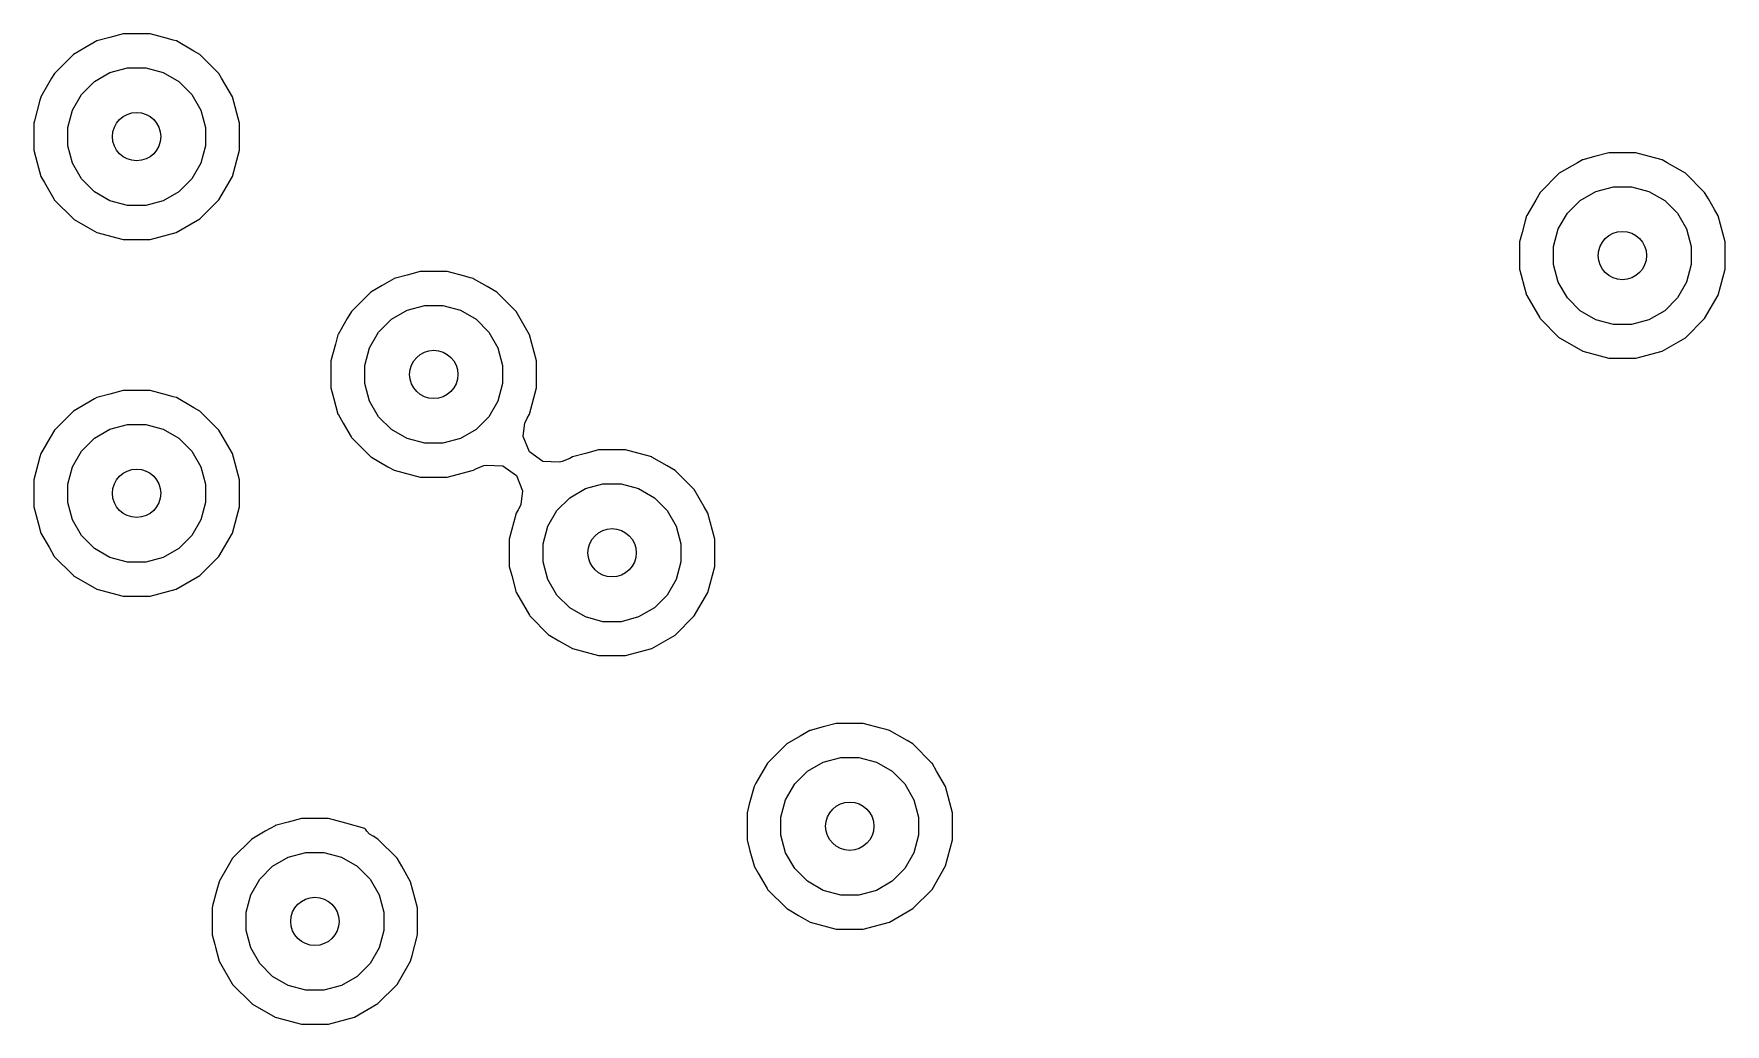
# Model space of a CAD drawing. Header units: inches. Extents: x 5.14 to 7.4, y -4.57 to -3.18.
# Drawn here: x 6.0376 to 6.3177, y -4.3159 to -4.1519 of the extents above; entities that cross this region are included whole.
import ezdxf

# ---------------------------------------------------------------- set-up
doc = ezdxf.new("R2010")
doc.units = ezdxf.units.IN
doc.header["$MEASUREMENT"] = 0
doc.layers.add('In2.Cu', color=33, linetype='CONTINUOUS', true_color=0xce7d2c)

msp = doc.modelspace()

# ---------------------------------------------------------------- linework, layer by layer
at = {"layer": 'In2.Cu', "linetype": 'CONTINUOUS'}
for p, q in [((6.04804, -4.15312), (6.04609, -4.15424)), ((6.04807, -4.1531), (6.04804, -4.15312)), ((6.04808, -4.1531), (6.04807, -4.1531)), ((6.05024, -4.15252), (6.04808, -4.1531)), ((6.04808, -4.1531), (6.04808, -4.1531)), ((6.04808, -4.1531), (6.04808, -4.1531)), ((6.04808, -4.1531), (6.04808, -4.1531)), ((6.05241, -4.15194), (6.05024, -4.15252)), ((6.05024, -4.15252), (6.05024, -4.15252)), ((6.05689, -4.15194), (6.05241, -4.15194)), ((6.05241, -4.15194), (6.05241, -4.15194)), ((6.05977, -4.15271), (6.05689, -4.15194)), ((6.05689, -4.15194), (6.05689, -4.15194)), ((6.06069, -4.15296), (6.05977, -4.15271)), ((6.05977, -4.15271), (6.05977, -4.15271)), ((6.06122, -4.1531), (6.06069, -4.15296)), ((6.06125, -4.15312), (6.06122, -4.1531)), ((6.06122, -4.1531), (6.06122, -4.1531)), ((6.06122, -4.1531), (6.06122, -4.1531)), ((6.06414, -4.15479), (6.06125, -4.15312)), ((6.0442, -4.15534), (6.04103, -4.15851)), ((6.04609, -4.15424), (6.0442, -4.15534)), ((6.0442, -4.15534), (6.0442, -4.15534)), ((6.0442, -4.15534), (6.0442, -4.15534)), ((6.0442, -4.15534), (6.0442, -4.15534)), ((6.0651, -4.15534), (6.06414, -4.15479)), ((6.06826, -4.15851), (6.0651, -4.15534)), ((6.0651, -4.15534), (6.0651, -4.15534)), ((6.0651, -4.15534), (6.0651, -4.15534)), ((6.0651, -4.15534), (6.0651, -4.15534)), ((6.04058, -4.15927), (6.03881, -4.16235)), ((6.04103, -4.15851), (6.04058, -4.15927)), ((6.04103, -4.15851), (6.04103, -4.15851)), ((6.04103, -4.15851), (6.04103, -4.15851)), ((6.04103, -4.15851), (6.04103, -4.15851)), ((6.04103, -4.15851), (6.04103, -4.15851)), ((6.04765, -4.15983), (6.05024, -4.15833)), ((6.05024, -4.15833), (6.05314, -4.15756)), ((6.05314, -4.15756), (6.05615, -4.15756)), ((6.05615, -4.15756), (6.05905, -4.15833)), ((6.05905, -4.15833), (6.06165, -4.15983)), ((6.06827, -4.15851), (6.06826, -4.15851)), ((6.06826, -4.15851), (6.06826, -4.15851)), ((6.06871, -4.15927), (6.06827, -4.15851)), ((6.07051, -4.16239), (6.06871, -4.15927)), ((6.06871, -4.15927), (6.06871, -4.15927)), ((6.06871, -4.15927), (6.06871, -4.15927)), ((6.04402, -4.16456), (6.04552, -4.16196)), ((6.04552, -4.16196), (6.04765, -4.15983)), ((6.06165, -4.15983), (6.06377, -4.16196)), ((6.06377, -4.16196), (6.06527, -4.16456)), ((6.03864, -4.16294), (6.03773, -4.16632)), ((6.03877, -4.16244), (6.03864, -4.16294)), ((6.03879, -4.16239), (6.03877, -4.16244)), ((6.03881, -4.16235), (6.03879, -4.16238)), ((6.03879, -4.16238), (6.03879, -4.16239)), ((6.04324, -4.16746), (6.04402, -4.16456)), ((6.06527, -4.16456), (6.06605, -4.16746)), ((6.07167, -4.16672), (6.07051, -4.16239)), ((6.03773, -4.16632), (6.03763, -4.16672)), ((6.03763, -4.16672), (6.03763, -4.1712)), ((6.04324, -4.17046), (6.04324, -4.16746)), ((6.06605, -4.16746), (6.06605, -4.17046)), ((6.07167, -4.1712), (6.07167, -4.16672)), ((6.04402, -4.17336), (6.04324, -4.17046)), ((6.06605, -4.17046), (6.06527, -4.17336)), ((6.03763, -4.1712), (6.03818, -4.17328)), ((6.03818, -4.17328), (6.03818, -4.17328)), ((6.03818, -4.17328), (6.03879, -4.17553)), ((6.04552, -4.17596), (6.04402, -4.17336)), ((6.06527, -4.17336), (6.06377, -4.17596)), ((6.07051, -4.17553), (6.07167, -4.1712)), ((6.29328, -4.17328), (6.29026, -4.17502)), ((6.2941, -4.1728), (6.29328, -4.17328)), ((6.29414, -4.17278), (6.2941, -4.1728)), ((6.2963, -4.1722), (6.29414, -4.17278)), ((6.29414, -4.17278), (6.29414, -4.17278)), ((6.29414, -4.17278), (6.29414, -4.17278)), ((6.29414, -4.17278), (6.29414, -4.17278)), ((6.29414, -4.17278), (6.29414, -4.17278)), ((6.29847, -4.17162), (6.2963, -4.1722)), ((6.2963, -4.1722), (6.2963, -4.1722)), ((6.30295, -4.17162), (6.29847, -4.17162)), ((6.29847, -4.17162), (6.29847, -4.17162)), ((6.30522, -4.17223), (6.30295, -4.17162)), ((6.30728, -4.17278), (6.30522, -4.17223)), ((6.30522, -4.17223), (6.30522, -4.17223)), ((6.30731, -4.1728), (6.30728, -4.17278)), ((6.30728, -4.17278), (6.30728, -4.17278)), ((6.30814, -4.17328), (6.30731, -4.1728)), ((6.31116, -4.17502), (6.30814, -4.17328)), ((6.03879, -4.17553), (6.03879, -4.17553)), ((6.03879, -4.17553), (6.03879, -4.17553)), ((6.03879, -4.17553), (6.03881, -4.17556)), ((6.03881, -4.17556), (6.03939, -4.17657)), ((6.04765, -4.17808), (6.04552, -4.17596)), ((6.06377, -4.17596), (6.06165, -4.17808)), ((6.06826, -4.17941), (6.07051, -4.17553)), ((6.29026, -4.17502), (6.28709, -4.17819)), ((6.29026, -4.17502), (6.29026, -4.17502)), ((6.29026, -4.17502), (6.29026, -4.17502)), ((6.29026, -4.17502), (6.29026, -4.17502)), ((6.31433, -4.17819), (6.31116, -4.17502)), ((6.31116, -4.17502), (6.31116, -4.17502)), ((6.31116, -4.17502), (6.31116, -4.17502)), ((6.31116, -4.17502), (6.31116, -4.17502)), ((6.03939, -4.17657), (6.04095, -4.17928)), ((6.05024, -4.17958), (6.04765, -4.17808)), ((6.06165, -4.17808), (6.05905, -4.17958)), ((6.28709, -4.17819), (6.28635, -4.17947)), ((6.28709, -4.17819), (6.28709, -4.17819)), ((6.28709, -4.17819), (6.28709, -4.17819)), ((6.28709, -4.17819), (6.28709, -4.17819)), ((6.28709, -4.17819), (6.28709, -4.17819)), ((6.29371, -4.17952), (6.29631, -4.17802)), ((6.29631, -4.17802), (6.29921, -4.17724)), ((6.29921, -4.17724), (6.30221, -4.17724)), ((6.30221, -4.17724), (6.30511, -4.17802)), ((6.30511, -4.17802), (6.30771, -4.17952)), ((6.31496, -4.17928), (6.31433, -4.17819)), ((6.31433, -4.17819), (6.31433, -4.17819)), ((6.31433, -4.17819), (6.31433, -4.17819)), ((6.31433, -4.17819), (6.31433, -4.17819)), ((6.04095, -4.17928), (6.04101, -4.17938)), ((6.04101, -4.17938), (6.04102, -4.1794)), ((6.04102, -4.1794), (6.0442, -4.18258)), ((6.05314, -4.18036), (6.05024, -4.17958)), ((6.05615, -4.18036), (6.05314, -4.18036)), ((6.05905, -4.17958), (6.05615, -4.18036)), ((6.0651, -4.18258), (6.06826, -4.17941)), ((6.28635, -4.17947), (6.28487, -4.18204)), ((6.29008, -4.18424), (6.29159, -4.18164)), ((6.29159, -4.18164), (6.29371, -4.17952)), ((6.30771, -4.17952), (6.30983, -4.18164)), ((6.30983, -4.18164), (6.31133, -4.18424)), ((6.31597, -4.18104), (6.31496, -4.17928)), ((6.31657, -4.18207), (6.31597, -4.18104)), ((6.31597, -4.18104), (6.31597, -4.18104)), ((6.0442, -4.18258), (6.04422, -4.18259)), ((6.04422, -4.18259), (6.04432, -4.18265)), ((6.04432, -4.18265), (6.04654, -4.18393)), ((6.04654, -4.18393), (6.04808, -4.18482)), ((6.06122, -4.18482), (6.0651, -4.18258)), ((6.28463, -4.1829), (6.28411, -4.18482)), ((6.28485, -4.18207), (6.28463, -4.1829)), ((6.28487, -4.18204), (6.28485, -4.18207)), ((6.28485, -4.18207), (6.28485, -4.18207)), ((6.28931, -4.18714), (6.29008, -4.18424)), ((6.31133, -4.18424), (6.31211, -4.18714)), ((6.31773, -4.1864), (6.31657, -4.18207)), ((6.04808, -4.18482), (6.05241, -4.18598)), ((6.05241, -4.18598), (6.05241, -4.18598)), ((6.05241, -4.18598), (6.05689, -4.18598)), ((6.05689, -4.18598), (6.06122, -4.18482)), ((6.05689, -4.18598), (6.05689, -4.18598)), ((6.28411, -4.18482), (6.28369, -4.1864)), ((6.28369, -4.1864), (6.28369, -4.19088)), ((6.28931, -4.19014), (6.28931, -4.18714)), ((6.31211, -4.18714), (6.31211, -4.19014)), ((6.31773, -4.19088), (6.31773, -4.1864)), ((6.29008, -4.19304), (6.28931, -4.19014)), ((6.31211, -4.19014), (6.31133, -4.19304)), ((6.09725, -4.19249), (6.0953, -4.19361)), ((6.09729, -4.19247), (6.09725, -4.19249)), ((6.09945, -4.19189), (6.09729, -4.19247)), ((6.09729, -4.19247), (6.09729, -4.19247)), ((6.09729, -4.19247), (6.09729, -4.19247)), ((6.09729, -4.19247), (6.09729, -4.19247)), ((6.09729, -4.19247), (6.09729, -4.19247)), ((6.10162, -4.19131), (6.09945, -4.19189)), ((6.09945, -4.19189), (6.09945, -4.19189)), ((6.1061, -4.19131), (6.10162, -4.19131)), ((6.10162, -4.19131), (6.10162, -4.19131)), ((6.10898, -4.19208), (6.1061, -4.19131)), ((6.1061, -4.19131), (6.1061, -4.19131)), ((6.1099, -4.19233), (6.10898, -4.19208)), ((6.10898, -4.19208), (6.10898, -4.19208)), ((6.11043, -4.19247), (6.1099, -4.19233)), ((6.11046, -4.19249), (6.11043, -4.19247)), ((6.11043, -4.19247), (6.11043, -4.19247)), ((6.11043, -4.19247), (6.11043, -4.19247)), ((6.11268, -4.19377), (6.11046, -4.19249)), ((6.28369, -4.19088), (6.28396, -4.19189)), ((6.28396, -4.19189), (6.28446, -4.19377)), ((6.29159, -4.19564), (6.29008, -4.19304)), ((6.31133, -4.19304), (6.30983, -4.19564)), ((6.31657, -4.19521), (6.31773, -4.19088)), ((6.09341, -4.19471), (6.09024, -4.19788)), ((6.0953, -4.19361), (6.09341, -4.19471)), ((6.09341, -4.19471), (6.09341, -4.19471)), ((6.09341, -4.19471), (6.09341, -4.19471)), ((6.09341, -4.19471), (6.09341, -4.19471)), ((6.11431, -4.19471), (6.11268, -4.19377)), ((6.11748, -4.19788), (6.11431, -4.19471)), ((6.11431, -4.19471), (6.11431, -4.19471)), ((6.11431, -4.19471), (6.11431, -4.19471)), ((6.11431, -4.19471), (6.11431, -4.19471)), ((6.28446, -4.19377), (6.28485, -4.19521)), ((6.28485, -4.19521), (6.28485, -4.19521)), ((6.28485, -4.19521), (6.28487, -4.19525)), ((6.28487, -4.19525), (6.28702, -4.19897)), ((6.29371, -4.19777), (6.29159, -4.19564)), ((6.30983, -4.19564), (6.30771, -4.19777)), ((6.31433, -4.19909), (6.31657, -4.19521)), ((6.09024, -4.19788), (6.08954, -4.19909)), ((6.09024, -4.19788), (6.09024, -4.19788)), ((6.09024, -4.19788), (6.09024, -4.19788)), ((6.09024, -4.19788), (6.09024, -4.19788)), ((6.09024, -4.19788), (6.09024, -4.19788)), ((6.09686, -4.1992), (6.09946, -4.1977)), ((6.09946, -4.1977), (6.10236, -4.19693)), ((6.10236, -4.19693), (6.10536, -4.19693)), ((6.10536, -4.19693), (6.10826, -4.1977)), ((6.10826, -4.1977), (6.11086, -4.1992)), ((6.11972, -4.20176), (6.11748, -4.19788)), ((6.11748, -4.19788), (6.11748, -4.19788)), ((6.11748, -4.19788), (6.11748, -4.19788)), ((6.11748, -4.19788), (6.11748, -4.19788)), ((6.29631, -4.19927), (6.29371, -4.19777)), ((6.30771, -4.19777), (6.30511, -4.19927)), ((6.08954, -4.19909), (6.08802, -4.20172)), ((6.09323, -4.20393), (6.09473, -4.20133)), ((6.09473, -4.20133), (6.09686, -4.1992)), ((6.11086, -4.1992), (6.11298, -4.20133)), ((6.11298, -4.20133), (6.11448, -4.20393)), ((6.28702, -4.19897), (6.28707, -4.19907)), ((6.28707, -4.19907), (6.28709, -4.19909)), ((6.28709, -4.19909), (6.29026, -4.20226)), ((6.29921, -4.20004), (6.29631, -4.19927)), ((6.30221, -4.20004), (6.29921, -4.20004)), ((6.30511, -4.19927), (6.30221, -4.20004)), ((6.31116, -4.20226), (6.31433, -4.19909)), ((6.08758, -4.20333), (6.08684, -4.20609)), ((6.088, -4.20176), (6.08758, -4.20333)), ((6.08802, -4.20172), (6.088, -4.20175)), ((6.088, -4.20175), (6.088, -4.20176)), ((6.088, -4.20176), (6.088, -4.20176)), ((6.09246, -4.20683), (6.09323, -4.20393)), ((6.11448, -4.20393), (6.11526, -4.20683)), ((6.12088, -4.20609), (6.11972, -4.20176)), ((6.11972, -4.20176), (6.11972, -4.20176)), ((6.29026, -4.20226), (6.29028, -4.20228)), ((6.29028, -4.20228), (6.29038, -4.20233)), ((6.29038, -4.20233), (6.29414, -4.2045)), ((6.30728, -4.2045), (6.31116, -4.20226)), ((6.08684, -4.20609), (6.08684, -4.21057)), ((6.09246, -4.20983), (6.09246, -4.20683)), ((6.11526, -4.20683), (6.11526, -4.20983)), ((6.12088, -4.21057), (6.12088, -4.20609)), ((6.29414, -4.2045), (6.29414, -4.2045)), ((6.29414, -4.2045), (6.29847, -4.20566)), ((6.29847, -4.20566), (6.29847, -4.20566)), ((6.29847, -4.20566), (6.30295, -4.20566)), ((6.30295, -4.20566), (6.30728, -4.2045)), ((6.30295, -4.20566), (6.30295, -4.20566)), ((6.09323, -4.21273), (6.09246, -4.20983)), ((6.11526, -4.20983), (6.11448, -4.21273)), ((6.04769, -4.21238), (6.0442, -4.21439)), ((6.04804, -4.21217), (6.04769, -4.21238)), ((6.04807, -4.21215), (6.04804, -4.21217)), ((6.04808, -4.21215), (6.04807, -4.21215)), ((6.05024, -4.21157), (6.04808, -4.21215)), ((6.04808, -4.21215), (6.04808, -4.21215)), ((6.04808, -4.21215), (6.04808, -4.21215)), ((6.04808, -4.21215), (6.04808, -4.21215)), ((6.05241, -4.21099), (6.05024, -4.21157)), ((6.05024, -4.21157), (6.05024, -4.21157)), ((6.05689, -4.21099), (6.05241, -4.21099)), ((6.05241, -4.21099), (6.05241, -4.21099)), ((6.05977, -4.21177), (6.05689, -4.21099)), ((6.05689, -4.21099), (6.05689, -4.21099)), ((6.06069, -4.21201), (6.05977, -4.21177)), ((6.05977, -4.21177), (6.05977, -4.21177)), ((6.06122, -4.21215), (6.06069, -4.21201)), ((6.06125, -4.21217), (6.06122, -4.21215)), ((6.06122, -4.21215), (6.06122, -4.21215)), ((6.06122, -4.21215), (6.06122, -4.21215)), ((6.06414, -4.21384), (6.06125, -4.21217)), ((6.08684, -4.21057), (6.08732, -4.21238)), ((6.08732, -4.21238), (6.088, -4.2149)), ((6.09473, -4.21533), (6.09323, -4.21273)), ((6.11448, -4.21273), (6.11298, -4.21533)), ((6.11972, -4.2149), (6.12088, -4.21057)), ((6.0442, -4.21439), (6.04103, -4.21756)), ((6.0442, -4.21439), (6.0442, -4.21439)), ((6.0442, -4.21439), (6.0442, -4.21439)), ((6.0442, -4.21439), (6.0442, -4.21439)), ((6.0651, -4.21439), (6.06414, -4.21384)), ((6.06826, -4.21756), (6.0651, -4.21439)), ((6.0651, -4.21439), (6.0651, -4.21439)), ((6.0651, -4.21439), (6.0651, -4.21439)), ((6.0651, -4.21439), (6.0651, -4.21439)), ((6.088, -4.2149), (6.088, -4.2149)), ((6.088, -4.2149), (6.088, -4.2149)), ((6.088, -4.2149), (6.08802, -4.21493)), ((6.08802, -4.21493), (6.08885, -4.21638)), ((6.09686, -4.21745), (6.09473, -4.21533)), ((6.11298, -4.21533), (6.11086, -4.21745)), ((6.11933, -4.21556), (6.11972, -4.2149)), ((6.04103, -4.21756), (6.04032, -4.21878)), ((6.04103, -4.21756), (6.04103, -4.21756)), ((6.04103, -4.21756), (6.04103, -4.21756)), ((6.04103, -4.21756), (6.04103, -4.21756)), ((6.04103, -4.21756), (6.04103, -4.21756)), ((6.04765, -4.21889), (6.05024, -4.21739)), ((6.05024, -4.21739), (6.05314, -4.21661)), ((6.05314, -4.21661), (6.05615, -4.21661)), ((6.05615, -4.21661), (6.05905, -4.21739)), ((6.05905, -4.21739), (6.06165, -4.21889)), ((6.06827, -4.21756), (6.06826, -4.21756)), ((6.06826, -4.21756), (6.06826, -4.21756)), ((6.06897, -4.21878), (6.06827, -4.21756)), ((6.08885, -4.21638), (6.09017, -4.21865)), ((6.09946, -4.21895), (6.09686, -4.21745)), ((6.11086, -4.21745), (6.10826, -4.21895)), ((6.11867, -4.21855), (6.11896, -4.21638)), ((6.11896, -4.21638), (6.11899, -4.21629)), ((6.11899, -4.21629), (6.11933, -4.21556)), ((6.03911, -4.22088), (6.03879, -4.22144)), ((6.04032, -4.21878), (6.03911, -4.22088)), ((6.03911, -4.22088), (6.03911, -4.22088)), ((6.04402, -4.22361), (6.04552, -4.22101)), ((6.04552, -4.22101), (6.04765, -4.21889)), ((6.06165, -4.21889), (6.06377, -4.22101)), ((6.06377, -4.22101), (6.06527, -4.22361)), ((6.07051, -4.22144), (6.06897, -4.21878)), ((6.09017, -4.21865), (6.09022, -4.21875)), ((6.09022, -4.21875), (6.09024, -4.21877)), ((6.09024, -4.21877), (6.09341, -4.22195)), ((6.10236, -4.21973), (6.09946, -4.21895)), ((6.10536, -4.21973), (6.10236, -4.21973)), ((6.10826, -4.21895), (6.10536, -4.21973)), ((6.11867, -4.21858), (6.11867, -4.21855)), ((6.1197, -4.22112), (6.11867, -4.21858)), ((6.11867, -4.21858), (6.11867, -4.21858)), ((6.12194, -4.22272), (6.1197, -4.22112)), ((6.13115, -4.22083), (6.12898, -4.22141)), ((6.13563, -4.22083), (6.13115, -4.22083)), ((6.13115, -4.22083), (6.13115, -4.22083)), ((6.1379, -4.22144), (6.13563, -4.22083)), ((6.03864, -4.22199), (6.03763, -4.22577)), ((6.03879, -4.22144), (6.03864, -4.22199)), ((6.03879, -4.22144), (6.03879, -4.22144)), ((6.04324, -4.22651), (6.04402, -4.22361)), ((6.06527, -4.22361), (6.06605, -4.22651)), ((6.07167, -4.22577), (6.07051, -4.22144)), ((6.09341, -4.22195), (6.09343, -4.22196)), ((6.09343, -4.22196), (6.09353, -4.22202)), ((6.09353, -4.22202), (6.09627, -4.2236)), ((6.09627, -4.2236), (6.09729, -4.22419)), ((6.11084, -4.22395), (6.11213, -4.22343)), ((6.11213, -4.22343), (6.11256, -4.22333)), ((6.11256, -4.22333), (6.11531, -4.22346)), ((6.11531, -4.22346), (6.11755, -4.22506)), ((6.12468, -4.22285), (6.12194, -4.22272)), ((6.12512, -4.22275), (6.12468, -4.22285)), ((6.12641, -4.22223), (6.12512, -4.22275)), ((6.12682, -4.22199), (6.12641, -4.22223)), ((6.12898, -4.22141), (6.12682, -4.22199)), ((6.12898, -4.22141), (6.12898, -4.22141)), ((6.13996, -4.22199), (6.1379, -4.22144)), ((6.1379, -4.22144), (6.1379, -4.22144)), ((6.13996, -4.222), (6.13996, -4.22199)), ((6.13999, -4.22201), (6.13996, -4.222)), ((6.14249, -4.22346), (6.13999, -4.22201)), ((6.14384, -4.22424), (6.14249, -4.22346)), ((6.03763, -4.22577), (6.03763, -4.22613)), ((6.03763, -4.22613), (6.03763, -4.23025)), ((6.04324, -4.22951), (6.04324, -4.22651)), ((6.06605, -4.22651), (6.06605, -4.22951)), ((6.07167, -4.23025), (6.07167, -4.22577)), ((6.09729, -4.22419), (6.10162, -4.22535)), ((6.10162, -4.22535), (6.10162, -4.22535)), ((6.10162, -4.22535), (6.1061, -4.22535)), ((6.1061, -4.22535), (6.11043, -4.22419)), ((6.1061, -4.22535), (6.1061, -4.22535)), ((6.11043, -4.22419), (6.11084, -4.22395)), ((6.11755, -4.22506), (6.11857, -4.22761)), ((6.12899, -4.22723), (6.13188, -4.22645)), ((6.13188, -4.22645), (6.13489, -4.22645)), ((6.13489, -4.22645), (6.13779, -4.22723)), ((6.147, -4.2274), (6.14384, -4.22424)), ((6.14384, -4.22424), (6.14384, -4.22424)), ((6.14384, -4.22424), (6.14384, -4.22424)), ((6.14384, -4.22424), (6.14384, -4.22424)), ((6.04402, -4.23241), (6.04324, -4.22951)), ((6.06605, -4.22951), (6.06527, -4.23241)), ((6.11857, -4.22763), (6.11829, -4.2298)), ((6.11857, -4.22761), (6.11857, -4.22763)), ((6.12426, -4.23085), (6.12639, -4.22873)), ((6.12639, -4.22873), (6.12899, -4.22723)), ((6.13779, -4.22723), (6.14039, -4.22873)), ((6.14039, -4.22873), (6.14251, -4.23085)), ((6.14701, -4.2274), (6.147, -4.2274)), ((6.14865, -4.23025), (6.14701, -4.2274)), ((6.14701, -4.2274), (6.14701, -4.2274)), ((6.14701, -4.2274), (6.14701, -4.2274)), ((6.14701, -4.2274), (6.14701, -4.2274)), ((6.03763, -4.23025), (6.0384, -4.23314)), ((6.07051, -4.23458), (6.07167, -4.23025)), ((6.11753, -4.23128), (6.11675, -4.23417)), ((6.11785, -4.23073), (6.11753, -4.23128)), ((6.11753, -4.23128), (6.11753, -4.23128)), ((6.11791, -4.23062), (6.11785, -4.23073)), ((6.11785, -4.23073), (6.11785, -4.23073)), ((6.11826, -4.22989), (6.11791, -4.23062)), ((6.11829, -4.2298), (6.11826, -4.22989)), ((6.12276, -4.23345), (6.12426, -4.23085)), ((6.14251, -4.23085), (6.14401, -4.23345)), ((6.14925, -4.23128), (6.14865, -4.23025)), ((6.14865, -4.23025), (6.14865, -4.23025)), ((6.15041, -4.23561), (6.14925, -4.23128)), ((6.0384, -4.23314), (6.03879, -4.23458)), ((6.03879, -4.23458), (6.03879, -4.23458)), ((6.03879, -4.23458), (6.03881, -4.23461)), ((6.03881, -4.23461), (6.04015, -4.23694)), ((6.04552, -4.23501), (6.04402, -4.23241)), ((6.04765, -4.23714), (6.04552, -4.23501)), ((6.06377, -4.23501), (6.06165, -4.23714)), ((6.06527, -4.23241), (6.06377, -4.23501)), ((6.06826, -4.23846), (6.07051, -4.23458)), ((6.11675, -4.23417), (6.11637, -4.23561)), ((6.11675, -4.23417), (6.11675, -4.23417)), ((6.12198, -4.23635), (6.12276, -4.23345)), ((6.14401, -4.23345), (6.14479, -4.23635)), ((6.04015, -4.23694), (6.04095, -4.23834)), ((6.05024, -4.23864), (6.04765, -4.23714)), ((6.06165, -4.23714), (6.05905, -4.23864)), ((6.11637, -4.23561), (6.11637, -4.2401)), ((6.12198, -4.23936), (6.12198, -4.23635)), ((6.14479, -4.23635), (6.14479, -4.23936)), ((6.15041, -4.2401), (6.15041, -4.23561)), ((6.04095, -4.23834), (6.04101, -4.23844)), ((6.04101, -4.23844), (6.04102, -4.23846)), ((6.04102, -4.23846), (6.0442, -4.24163)), ((6.05314, -4.23941), (6.05024, -4.23864)), ((6.05615, -4.23941), (6.05314, -4.23941)), ((6.05905, -4.23864), (6.05615, -4.23941)), ((6.0651, -4.24163), (6.06826, -4.23846)), ((6.11637, -4.2401), (6.11678, -4.24163)), ((6.12276, -4.24226), (6.12198, -4.23936)), ((6.14479, -4.23936), (6.14401, -4.24226)), ((6.14925, -4.24442), (6.15041, -4.2401)), ((6.0442, -4.24163), (6.04422, -4.24165)), ((6.04422, -4.24165), (6.04432, -4.2417)), ((6.04432, -4.2417), (6.04808, -4.24387)), ((6.06122, -4.24387), (6.0651, -4.24163)), ((6.11678, -4.24163), (6.11678, -4.24163)), ((6.11678, -4.24163), (6.11753, -4.24442)), ((6.12426, -4.24486), (6.12276, -4.24226)), ((6.14401, -4.24226), (6.14251, -4.24486)), ((6.04808, -4.24387), (6.04808, -4.24387)), ((6.04808, -4.24387), (6.05241, -4.24503)), ((6.05241, -4.24503), (6.05241, -4.24503)), ((6.05241, -4.24503), (6.05689, -4.24503)), ((6.05689, -4.24503), (6.06122, -4.24387)), ((6.05689, -4.24503), (6.05689, -4.24503)), ((6.11753, -4.24442), (6.11753, -4.24442)), ((6.11753, -4.24442), (6.11753, -4.24443)), ((6.11753, -4.24443), (6.11755, -4.24446)), ((6.11755, -4.24446), (6.11969, -4.24818)), ((6.12639, -4.24698), (6.12426, -4.24486)), ((6.14251, -4.24486), (6.14039, -4.24698)), ((6.14701, -4.2483), (6.14925, -4.24442)), ((6.11969, -4.24818), (6.11975, -4.24828)), ((6.11975, -4.24828), (6.11976, -4.2483)), ((6.11976, -4.2483), (6.12294, -4.25148)), ((6.12899, -4.24848), (6.12639, -4.24698)), ((6.13188, -4.24926), (6.12899, -4.24848)), ((6.13779, -4.24848), (6.13489, -4.24926)), ((6.14039, -4.24698), (6.13779, -4.24848)), ((6.14384, -4.25147), (6.14701, -4.2483)), ((6.12294, -4.25148), (6.12296, -4.25149)), ((6.12296, -4.25149), (6.12306, -4.25155)), ((6.12306, -4.25155), (6.12456, -4.25241)), ((6.13489, -4.24926), (6.13188, -4.24926)), ((6.13996, -4.25371), (6.14384, -4.25147)), ((6.12456, -4.25241), (6.12456, -4.25241)), ((6.12456, -4.25241), (6.12456, -4.25241)), ((6.12456, -4.25241), (6.12682, -4.25371)), ((6.12682, -4.25371), (6.13115, -4.25487)), ((6.13563, -4.25487), (6.13996, -4.25371)), ((6.13115, -4.25487), (6.13115, -4.25487)), ((6.13115, -4.25487), (6.13563, -4.25487)), ((6.13563, -4.25487), (6.13563, -4.25487)), ((6.16453, -4.26823), (6.16231, -4.26951)), ((6.16615, -4.26729), (6.16453, -4.26823)), ((6.16618, -4.26727), (6.16615, -4.26729)), ((6.16619, -4.26727), (6.16618, -4.26727)), ((6.16835, -4.26669), (6.16619, -4.26727)), ((6.16619, -4.26727), (6.16619, -4.26727)), ((6.16619, -4.26727), (6.16619, -4.26727)), ((6.16619, -4.26727), (6.16619, -4.26727)), ((6.17052, -4.26611), (6.16835, -4.26669)), ((6.16835, -4.26669), (6.16835, -4.26669)), ((6.175, -4.26611), (6.17052, -4.26611)), ((6.17052, -4.26611), (6.17052, -4.26611)), ((6.17788, -4.26688), (6.175, -4.26611)), ((6.175, -4.26611), (6.175, -4.26611)), ((6.1788, -4.26713), (6.17788, -4.26688)), ((6.17788, -4.26688), (6.17788, -4.26688)), ((6.17933, -4.26727), (6.1788, -4.26713)), ((6.17936, -4.26729), (6.17933, -4.26727)), ((6.17933, -4.26727), (6.17933, -4.26727)), ((6.17933, -4.26727), (6.17933, -4.26727)), ((6.18225, -4.26896), (6.17936, -4.26729)), ((6.16231, -4.26951), (6.15914, -4.27268)), ((6.16231, -4.26951), (6.16231, -4.26951)), ((6.16231, -4.26951), (6.16231, -4.26951)), ((6.16231, -4.26951), (6.16231, -4.26951)), ((6.18321, -4.26951), (6.18225, -4.26896)), ((6.18637, -4.27268), (6.18321, -4.26951)), ((6.18321, -4.26951), (6.18321, -4.26951)), ((6.18321, -4.26951), (6.18321, -4.26951)), ((6.18321, -4.26951), (6.18321, -4.26951)), ((6.15837, -4.27401), (6.15722, -4.276)), ((6.15914, -4.27268), (6.15837, -4.27401)), ((6.15914, -4.27268), (6.15914, -4.27268)), ((6.15914, -4.27268), (6.15914, -4.27268)), ((6.15914, -4.27268), (6.15914, -4.27268)), ((6.15914, -4.27268), (6.15914, -4.27268)), ((6.16363, -4.27613), (6.16576, -4.27401)), ((6.16576, -4.27401), (6.16836, -4.27251)), ((6.16836, -4.27251), (6.17125, -4.27173)), ((6.17125, -4.27173), (6.17426, -4.27173)), ((6.17426, -4.27173), (6.17716, -4.27251)), ((6.17716, -4.27251), (6.17976, -4.27401)), ((6.17976, -4.27401), (6.18188, -4.27613)), ((6.18638, -4.27268), (6.18637, -4.27268)), ((6.18714, -4.27401), (6.18638, -4.27268)), ((6.18638, -4.27268), (6.18638, -4.27268)), ((6.18638, -4.27268), (6.18638, -4.27268)), ((6.18862, -4.27656), (6.18714, -4.27401)), ((6.1569, -4.27656), (6.15612, -4.27945)), ((6.15722, -4.276), (6.1569, -4.27656)), ((6.1569, -4.27656), (6.1569, -4.27656)), ((6.15722, -4.276), (6.15722, -4.276)), ((6.16213, -4.27873), (6.16363, -4.27613)), ((6.18188, -4.27613), (6.18338, -4.27873)), ((6.18978, -4.28089), (6.18862, -4.27656)), ((6.15612, -4.27945), (6.15574, -4.28089)), ((6.16135, -4.28163), (6.16213, -4.27873)), ((6.18338, -4.27873), (6.18416, -4.28163)), ((6.07977, -4.28244), (6.0776, -4.28302)), ((6.08193, -4.28186), (6.07977, -4.28244)), ((6.07977, -4.28244), (6.07977, -4.28244)), ((6.08641, -4.28186), (6.08193, -4.28186)), ((6.08193, -4.28186), (6.08193, -4.28186)), ((6.0893, -4.28263), (6.08641, -4.28186)), ((6.08641, -4.28186), (6.08641, -4.28186)), ((6.09245, -4.28348), (6.0893, -4.28263)), ((6.0893, -4.28263), (6.0893, -4.28263)), ((6.15574, -4.28089), (6.15574, -4.28125)), ((6.15574, -4.28125), (6.15574, -4.28537)), ((6.16135, -4.28463), (6.16135, -4.28163)), ((6.18416, -4.28163), (6.18416, -4.28463)), ((6.18978, -4.28537), (6.18978, -4.28089)), ((6.07372, -4.28526), (6.07055, -4.28843)), ((6.07596, -4.28397), (6.07372, -4.28526)), ((6.07372, -4.28526), (6.07372, -4.28526)), ((6.07372, -4.28526), (6.07372, -4.28526)), ((6.07372, -4.28526), (6.07372, -4.28526)), ((6.07757, -4.28304), (6.07596, -4.28397)), ((6.0776, -4.28302), (6.07757, -4.28304)), ((6.0776, -4.28302), (6.0776, -4.28302)), ((6.0776, -4.28302), (6.0776, -4.28302)), ((6.0776, -4.28302), (6.0776, -4.28302)), ((6.0776, -4.28302), (6.0776, -4.28302)), ((6.09256, -4.2836), (6.09245, -4.28348)), ((6.09276, -4.28397), (6.09256, -4.2836)), ((6.09323, -4.28446), (6.09276, -4.28397)), ((6.09382, -4.2848), (6.09323, -4.28446)), ((6.09462, -4.28526), (6.09382, -4.2848)), ((6.09382, -4.2848), (6.09382, -4.2848)), ((6.09779, -4.28843), (6.09462, -4.28526)), ((6.09462, -4.28526), (6.09462, -4.28526)), ((6.15574, -4.28537), (6.15623, -4.2872)), ((6.16213, -4.28753), (6.16135, -4.28463)), ((6.18416, -4.28463), (6.18338, -4.28753)), ((6.18862, -4.2897), (6.18978, -4.28537)), ((6.07717, -4.28975), (6.07977, -4.28825)), ((6.07977, -4.28825), (6.08267, -4.28748)), ((6.08267, -4.28748), (6.08567, -4.28748)), ((6.08567, -4.28748), (6.08857, -4.28825)), ((6.08857, -4.28825), (6.09117, -4.28975)), ((6.15623, -4.2872), (6.15623, -4.2872)), ((6.15623, -4.2872), (6.1569, -4.2897)), ((6.16363, -4.29013), (6.16213, -4.28753)), ((6.18338, -4.28753), (6.18188, -4.29013)), ((6.06982, -4.2897), (6.06833, -4.29227)), ((6.07055, -4.28843), (6.06982, -4.2897)), ((6.07055, -4.28843), (6.07055, -4.28843)), ((6.07055, -4.28843), (6.07055, -4.28843)), ((6.07055, -4.28843), (6.07055, -4.28843)), ((6.07055, -4.28843), (6.07055, -4.28843)), ((6.07505, -4.29188), (6.07717, -4.28975)), ((6.09117, -4.28975), (6.0933, -4.29188)), ((6.09855, -4.28973), (6.09779, -4.28843)), ((6.09779, -4.28843), (6.09779, -4.28843)), ((6.10003, -4.29231), (6.09855, -4.28973)), ((6.1569, -4.2897), (6.1569, -4.2897)), ((6.1569, -4.2897), (6.1569, -4.2897)), ((6.1569, -4.2897), (6.15692, -4.28973)), ((6.15692, -4.28973), (6.15758, -4.29089)), ((6.15758, -4.29089), (6.15906, -4.29345)), ((6.16576, -4.29225), (6.16363, -4.29013)), ((6.18188, -4.29013), (6.17976, -4.29225)), ((6.18638, -4.29358), (6.18862, -4.2897)), ((6.06796, -4.29364), (6.06724, -4.2963)), ((6.06831, -4.29231), (6.06796, -4.29364)), ((6.06833, -4.29227), (6.06831, -4.29231)), ((6.06831, -4.29231), (6.06831, -4.29231)), ((6.07355, -4.29448), (6.07505, -4.29188)), ((6.0933, -4.29188), (6.0948, -4.29448)), ((6.10119, -4.29664), (6.10003, -4.29231)), ((6.15906, -4.29345), (6.15912, -4.29356)), ((6.15912, -4.29356), (6.15913, -4.29358)), ((6.15913, -4.29358), (6.16231, -4.29675)), ((6.16836, -4.29375), (6.16576, -4.29225)), ((6.17125, -4.29453), (6.16836, -4.29375)), ((6.17716, -4.29375), (6.17426, -4.29453)), ((6.17976, -4.29225), (6.17716, -4.29375)), ((6.18321, -4.29675), (6.18638, -4.29358)), ((6.06724, -4.2963), (6.06715, -4.29664)), ((6.06715, -4.29664), (6.06715, -4.30112)), ((6.07277, -4.29738), (6.07355, -4.29448)), ((6.0948, -4.29448), (6.09558, -4.29738)), ((6.10119, -4.30112), (6.10119, -4.29664)), ((6.16231, -4.29675), (6.16233, -4.29677)), ((6.16233, -4.29677), (6.16243, -4.29682)), ((6.17426, -4.29453), (6.17125, -4.29453)), ((6.17933, -4.29899), (6.18321, -4.29675)), ((6.07277, -4.30038), (6.07277, -4.29738)), ((6.09558, -4.29738), (6.09558, -4.30038)), ((6.16243, -4.29682), (6.16429, -4.2979)), ((6.16429, -4.2979), (6.16429, -4.2979)), ((6.16429, -4.2979), (6.16619, -4.29899)), ((6.16619, -4.29899), (6.17052, -4.30015)), ((6.175, -4.30015), (6.17933, -4.29899)), ((6.06715, -4.30112), (6.06758, -4.30272)), ((6.07355, -4.30328), (6.07277, -4.30038)), ((6.09558, -4.30038), (6.0948, -4.30328)), ((6.10028, -4.30451), (6.10119, -4.30112)), ((6.17052, -4.30015), (6.17052, -4.30015)), ((6.17052, -4.30015), (6.175, -4.30015)), ((6.175, -4.30015), (6.175, -4.30015)), ((6.06758, -4.30272), (6.0677, -4.30315)), ((6.0677, -4.30315), (6.06831, -4.30545)), ((6.07505, -4.30588), (6.07355, -4.30328)), ((6.0948, -4.30328), (6.0933, -4.30588)), ((6.10003, -4.30545), (6.10028, -4.30451)), ((6.06831, -4.30545), (6.06831, -4.30545)), ((6.06831, -4.30545), (6.06833, -4.30548)), ((6.06833, -4.30548), (6.07048, -4.3092)), ((6.07717, -4.308), (6.07505, -4.30588)), ((6.0933, -4.30588), (6.09117, -4.308)), ((6.09779, -4.30933), (6.10003, -4.30545)), ((6.07048, -4.3092), (6.07054, -4.3093)), ((6.07054, -4.3093), (6.07055, -4.30933)), ((6.07055, -4.30933), (6.07373, -4.3125)), ((6.07977, -4.3095), (6.07717, -4.308)), ((6.08267, -4.31028), (6.07977, -4.3095)), ((6.08567, -4.31028), (6.08267, -4.31028)), ((6.08857, -4.3095), (6.08567, -4.31028)), ((6.09117, -4.308), (6.08857, -4.3095)), ((6.09462, -4.3125), (6.09779, -4.30933)), ((6.07373, -4.3125), (6.07375, -4.31251)), ((6.07375, -4.31251), (6.07385, -4.31257)), ((6.07385, -4.31257), (6.0776, -4.31474)), ((6.09074, -4.31474), (6.09462, -4.3125)), ((6.0776, -4.31474), (6.0776, -4.31474)), ((6.0776, -4.31474), (6.08193, -4.3159)), ((6.08193, -4.3159), (6.08193, -4.3159)), ((6.08193, -4.3159), (6.08641, -4.3159)), ((6.08641, -4.3159), (6.09074, -4.31474)), ((6.08641, -4.3159), (6.08641, -4.3159))]:
    msp.add_line(p, q, dxfattribs=at)
at = {"layer": 'In2.Cu'}
for centre in [(6.05465, -4.16896), (6.30071, -4.18864), (6.10386, -4.20833), (6.05465, -4.22801), (6.13339, -4.23785), (6.17276, -4.28313), (6.08417, -4.29888)]:
    msp.add_circle(centre, 0.004, dxfattribs=at)

doc.saveas('drawing.dxf')
